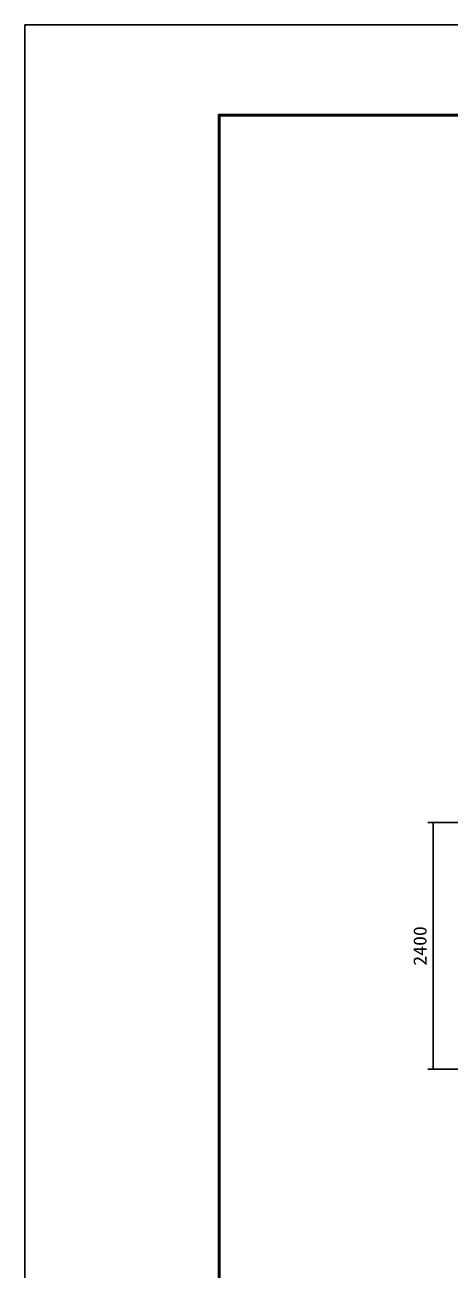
# Model space of a CAD drawing. Units: millimetres, scale not verified. Extents: x -14850 to 14850, y -10500 to 10500.
# Drawn here: x -14850 to -10717, y -1614 to 10500 of the extents above; entities that cross this region are included whole.
import ezdxf
from ezdxf.enums import TextEntityAlignment as Align

# ---------------------------------------------------------------- set-up
doc = ezdxf.new("R2010")
doc.units = ezdxf.units.MM
doc.header["$LTSCALE"] = 50
for name, color, linetype, lineweight in [('0-0_製作', 5, 'Continuous', 25), ('0-7_図面枠', 7, 'Continuous', 25), ('0-8_Axis_waku', 7, 'Continuous', 25)]:
    doc.layers.add(name, color=color, linetype=linetype, lineweight=lineweight)
doc.styles.add('ＭＳ ゴシック', font='')
doc.styles.get('ＭＳ ゴシック').set_extended_font_data('MS Gothic')

msp = doc.modelspace()

# ---------------------------------------------------------------- linework, layer by layer
at = {"layer": '0-0_製作', "color": 2}
for p, q in [((-10923.26, 2733.78), (-10089.95, 2733.78)), ((-10873.26, 2733.78), (-10873.26, 333.78)), ((-10923.26, 333.78), (-10089.95, 333.78))]:
    msp.add_line(p, q, dxfattribs=at)
at = {"layer": '0-0_製作'}
for points in [[(-10881.71, 2739.14), (-10883.26, 2733.78), (-10882.31, 2738.04)], [(-10881.71, 2739.14), (-10873.26, 2733.78), (-10883.26, 2733.78)], [(-10882.31, 2738.04), (-10883.26, 2733.78), (-10883.24, 2734.41)], [(-10873.26, 2733.78), (-10883.18, 2732.53), (-10883.26, 2733.78)], [(-10882.31, 2738.04), (-10883.24, 2734.41), (-10882.77, 2736.87)], [(-10882.77, 2736.87), (-10883.24, 2734.41), (-10883.08, 2735.65)], [(-10873.26, 2733.78), (-10882.95, 2731.29), (-10883.18, 2732.53)], [(-10873.26, 2733.78), (-10882.56, 2730.1), (-10882.95, 2731.29)], [(-10873.26, 2733.78), (-10882.03, 2728.96), (-10882.56, 2730.1)], [(-10873.26, 2733.78), (-10881.35, 2727.9), (-10882.03, 2728.96)], [(-10880.97, 2740.15), (-10873.26, 2733.78), (-10881.71, 2739.14)], [(-10873.26, 2733.78), (-10880.55, 2726.93), (-10881.35, 2727.9)], [(-10880.11, 2741.07), (-10873.26, 2733.78), (-10880.97, 2740.15)], [(-10873.26, 2733.78), (-10879.64, 2726.08), (-10880.55, 2726.93)], [(-10879.14, 2741.87), (-10873.26, 2733.78), (-10880.11, 2741.07)], [(-10873.26, 2733.78), (-10878.62, 2725.34), (-10879.64, 2726.08)], [(-10878.08, 2742.54), (-10873.26, 2733.78), (-10879.14, 2741.87)], [(-10873.26, 2733.78), (-10877.52, 2724.73), (-10878.62, 2725.34)], [(-10876.94, 2743.08), (-10873.26, 2733.78), (-10878.08, 2742.54)], [(-10873.26, 2733.78), (-10876.35, 2724.27), (-10877.52, 2724.73)], [(-10875.75, 2743.47), (-10873.26, 2733.78), (-10876.94, 2743.08)], [(-10873.26, 2733.78), (-10875.14, 2723.96), (-10876.35, 2724.27)], [(-10874.52, 2743.7), (-10873.26, 2733.78), (-10875.75, 2743.47)], [(-10873.26, 2723.78), (-10875.14, 2723.96), (-10873.26, 2733.78)], [(-10873.26, 2723.78), (-10873.89, 2723.8), (-10875.14, 2723.96)], [(-10873.26, 2743.78), (-10873.26, 2733.78), (-10874.52, 2743.7)], [(-10872.63, 2743.76), (-10873.26, 2733.78), (-10873.26, 2743.78)], [(-10871.39, 2743.6), (-10873.26, 2733.78), (-10872.63, 2743.76)], [(-10870.17, 2743.29), (-10873.26, 2733.78), (-10871.39, 2743.6)], [(-10870.17, 2743.29), (-10863.26, 2733.78), (-10873.26, 2733.78)], [(-10863.26, 2733.78), (-10873.26, 2723.78), (-10873.26, 2733.78)], [(-10863.26, 2733.78), (-10872.01, 2723.86), (-10873.26, 2723.78)], [(-10863.26, 2733.78), (-10870.78, 2724.09), (-10872.01, 2723.86)], [(-10863.26, 2733.78), (-10869.58, 2724.48), (-10870.78, 2724.09)], [(-10869, 2742.83), (-10863.26, 2733.78), (-10870.17, 2743.29)], [(-10863.26, 2733.78), (-10868.44, 2725.02), (-10869.58, 2724.48)], [(-10867.9, 2742.22), (-10863.26, 2733.78), (-10869, 2742.83)], [(-10863.26, 2733.78), (-10867.38, 2725.69), (-10868.44, 2725.02)], [(-10866.89, 2741.49), (-10863.26, 2733.78), (-10867.9, 2742.22)], [(-10863.26, 2733.78), (-10866.42, 2726.49), (-10867.38, 2725.69)], [(-10865.97, 2740.63), (-10863.26, 2733.78), (-10866.89, 2741.49)], [(-10863.26, 2733.78), (-10865.56, 2727.41), (-10866.42, 2726.49)], [(-10865.17, 2739.66), (-10863.26, 2733.78), (-10865.97, 2740.63)], [(-10863.26, 2733.78), (-10864.82, 2728.42), (-10865.56, 2727.41)], [(-10864.5, 2738.6), (-10863.26, 2733.78), (-10865.17, 2739.66)], [(-10863.26, 2733.78), (-10864.21, 2729.52), (-10864.82, 2728.42)], [(-10863.96, 2737.46), (-10863.26, 2733.78), (-10864.5, 2738.6)], [(-10863.28, 2733.15), (-10864.21, 2729.52), (-10863.26, 2733.78)], [(-10863.28, 2733.15), (-10863.75, 2730.69), (-10864.21, 2729.52)], [(-10863.58, 2736.27), (-10863.26, 2733.78), (-10863.96, 2737.46)], [(-10863.44, 2731.91), (-10863.75, 2730.69), (-10863.28, 2733.15)], [(-10863.34, 2735.03), (-10863.26, 2733.78), (-10863.58, 2736.27)], [(-10883.24, 334.41), (-10873.26, 333.78), (-10883.26, 333.78)], [(-10873.26, 333.78), (-10883.18, 332.53), (-10883.26, 333.78)], [(-10883.08, 335.65), (-10873.26, 333.78), (-10883.24, 334.41)], [(-10873.26, 333.78), (-10882.95, 331.29), (-10883.18, 332.53)], [(-10882.77, 336.87), (-10873.26, 333.78), (-10883.08, 335.65)], [(-10873.26, 333.78), (-10882.56, 330.1), (-10882.95, 331.29)], [(-10882.31, 338.04), (-10873.26, 333.78), (-10882.77, 336.87)], [(-10873.26, 333.78), (-10882.03, 328.96), (-10882.56, 330.1)], [(-10881.71, 339.14), (-10873.26, 333.78), (-10882.31, 338.04)], [(-10873.26, 333.78), (-10881.35, 327.9), (-10882.03, 328.96)], [(-10880.97, 340.15), (-10873.26, 333.78), (-10881.71, 339.14)], [(-10873.26, 333.78), (-10880.55, 326.93), (-10881.35, 327.9)], [(-10880.11, 341.07), (-10873.26, 333.78), (-10880.97, 340.15)], [(-10873.26, 333.78), (-10879.64, 326.07), (-10880.55, 326.93)], [(-10879.14, 341.87), (-10873.26, 333.78), (-10880.11, 341.07)], [(-10873.26, 333.78), (-10878.62, 325.34), (-10879.64, 326.07)], [(-10878.08, 342.54), (-10873.26, 333.78), (-10879.14, 341.87)], [(-10873.26, 333.78), (-10877.52, 324.73), (-10878.62, 325.34)], [(-10876.94, 343.08), (-10873.26, 333.78), (-10878.08, 342.54)], [(-10873.26, 333.78), (-10876.35, 324.27), (-10877.52, 324.73)], [(-10875.75, 343.47), (-10873.26, 333.78), (-10876.94, 343.08)], [(-10873.26, 333.78), (-10875.14, 323.96), (-10876.35, 324.27)], [(-10874.52, 343.7), (-10873.26, 333.78), (-10875.75, 343.47)], [(-10873.26, 333.78), (-10873.89, 323.8), (-10875.14, 323.96)], [(-10873.26, 343.78), (-10873.26, 333.78), (-10874.52, 343.7)], [(-10873.26, 333.78), (-10873.26, 323.78), (-10873.89, 323.8)], [(-10872.63, 343.76), (-10873.26, 333.78), (-10873.26, 343.78)], [(-10872.63, 343.76), (-10863.26, 333.78), (-10873.26, 333.78)], [(-10863.26, 333.78), (-10873.26, 323.78), (-10873.26, 333.78)], [(-10863.26, 333.78), (-10872.01, 323.86), (-10873.26, 323.78)], [(-10871.39, 343.6), (-10863.26, 333.78), (-10872.63, 343.76)], [(-10863.26, 333.78), (-10870.78, 324.09), (-10872.01, 323.86)], [(-10870.17, 343.29), (-10863.26, 333.78), (-10871.39, 343.6)], [(-10863.26, 333.78), (-10869.58, 324.48), (-10870.78, 324.09)], [(-10869, 342.83), (-10863.26, 333.78), (-10870.17, 343.29)], [(-10863.26, 333.78), (-10868.44, 325.02), (-10869.58, 324.48)], [(-10867.9, 342.22), (-10863.26, 333.78), (-10869, 342.83)], [(-10863.26, 333.78), (-10867.38, 325.69), (-10868.44, 325.02)], [(-10866.89, 341.48), (-10863.26, 333.78), (-10867.9, 342.22)], [(-10863.26, 333.78), (-10866.42, 326.49), (-10867.38, 325.69)], [(-10865.97, 340.63), (-10863.26, 333.78), (-10866.89, 341.48)], [(-10863.26, 333.78), (-10865.56, 327.41), (-10866.42, 326.49)], [(-10865.17, 339.66), (-10863.26, 333.78), (-10865.97, 340.63)], [(-10863.26, 333.78), (-10864.82, 328.42), (-10865.56, 327.41)], [(-10864.5, 338.6), (-10863.26, 333.78), (-10865.17, 339.66)], [(-10863.26, 333.78), (-10864.21, 329.52), (-10864.82, 328.42)], [(-10863.96, 337.46), (-10863.26, 333.78), (-10864.5, 338.6)], [(-10863.26, 333.78), (-10863.75, 330.69), (-10864.21, 329.52)], [(-10863.58, 336.27), (-10863.26, 333.78), (-10863.96, 337.46)], [(-10863.26, 333.78), (-10863.44, 331.91), (-10863.75, 330.69)], [(-10863.34, 335.03), (-10863.26, 333.78), (-10863.58, 336.27)], [(-10863.26, 333.78), (-10863.28, 333.15), (-10863.44, 331.91)]]:
    msp.add_solid(points, dxfattribs=at)
at = {"layer": '0-7_図面枠'}
msp.add_lwpolyline([(-14850, -10500), (14850, -10500), (14850, 10500), (-14850, 10500)], close=True, dxfattribs=at)
at = {"layer": '0-8_Axis_waku'}
for p, q in [((-12964, 9629), (14014, 9629)), ((-12964, 9629), (-12964, -9679.01)), ((-12963, 9628), (14013, 9628)), ((-12963, 9628), (-12963, -9678.01)), ((-12962, 9627), (14012, 9627)), ((-12962, 9627), (-12962, -9677.01)), ((-12961, 9626), (14011, 9626)), ((-12961, 9626), (-12961, -9676.01)), ((-12960, 9625), (14010, 9625)), ((-12960, 9625), (-12960, -9675.01)), ((-12959, 9624), (14009, 9624)), ((-12959, 9624), (-12959, -9674.01)), ((-12958, 9623), (14008, 9623)), ((-12958, 9623), (-12958, -9673.01)), ((-12957, 9622), (14007, 9622)), ((-12957, 9622), (-12957, -9672.01)), ((-12956, 9621), (14006, 9621)), ((-12956, 9621), (-12956, -9671.01)), ((-12955, 9620), (14005, 9620)), ((-12955, 9620), (-12955, -9670.01)), ((-12954, 9619), (14004, 9619)), ((-12954, 9619), (-12954, -9669.01)), ((-12953, 9618), (14003, 9618)), ((-12953, 9618), (-12953, -9668.01)), ((-12952, 9617), (14002, 9617)), ((-12952, 9617), (-12952, -9667.01)), ((-12951, 9616), (14001, 9616)), ((-12951, 9616), (-12951, -9666.01)), ((-12950, 9615), (14000, 9615)), ((-12950, 9615), (-12950, -9665))]:
    msp.add_line(p, q, dxfattribs=at)

# ---------------------------------------------------------------- texts
at = {"layer": '0-0_製作', "color": 4, "style": 'ＭＳ ゴシック', "width": 1.1}
msp.add_text('2400', height=128.4, rotation=90, dxfattribs=at).set_placement((-10898.26, 1340.03), align=Align.BOTTOM_LEFT)

doc.saveas('drawing.dxf')
